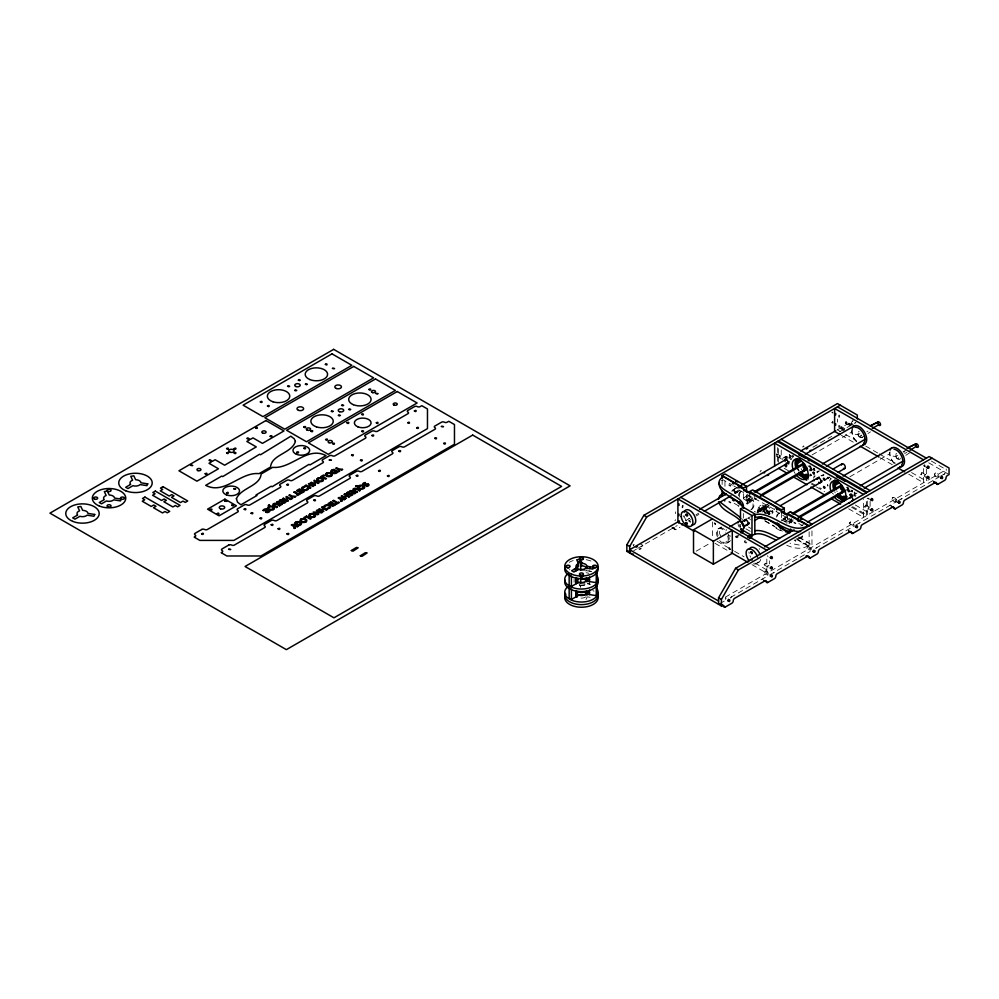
<?xml version="1.0" encoding="UTF-8"?>
<svg xmlns="http://www.w3.org/2000/svg" width="999" height="999" viewBox="0 0 999 999"><rect width="100%" height="100%" fill="white"/><g stroke="black" fill="none" stroke-linecap="round" stroke-linejoin="round"><path stroke-width="0.75" stroke-dasharray="5 3.75" d="M768.98 565.696L767.881 565.484L767.944 567.032M728.983 548.026L729.295 549.575L730.444 549.263M729.02 548.763L730.169 549.7L729.62 547.839M761.013 508.441L761.7 507.979M765.271 507.979L764.522 506.505L765.434 507.792M769.055 514.522L769.13 512.312L770.167 513.798L769.542 514.223L768.331 512.674L768.868 514.473M737.774 535.764C739.422 538.873 734.29 538.049 735.951 535.539M746.765 541.982C746.765 544.255 743.643 542.22 745.242 540.696M765.646 513.324A3.409 1.973 60 0 0 762.724 509.428L762.312 509.89M767.719 504.507L767.981 505.494M769.205 514.423L768.543 513.249M856.093 493.306L855.144 493.431L854.644 491.995M715.571 524.125L715.434 523.251M767.719 513.249L768.331 512.899L767.469 513.174A3.409 1.973 60 0 0 764.572 508.329L763.636 506.855L764.685 506.406M789.61 454.52L789.797 455.494M791.058 455.844L789.185 454.77M674.924 520.766L675.586 519.755M802.597 447.053L803.671 445.891L803.958 446.978M811.488 549.375L810.651 548.676L810.314 550.412L806.643 547.664L807.779 546.515L811.45 548.613M735.951 537.112L738.623 535.377M633.229 545.716L634.353 544.667M896.578 500.337C895.416 503.046 894.367 498.888 896.602 499.587M689.123 520.729L690.559 521.466M715.321 524.425L715.659 523.251M765.384 508.004C767.095 506.156 762.362 506.118 765.559 508.004M769.193 505.756L768.181 505.744M769.005 514.06L768.468 512.962M767.594 555.681L767.944 556.768M683.378 516.945L683.141 515.759M776.772 454.832L776.772 453.733L783.803 457.792M832.666 412.05L832.916 413.324M690.521 522.177L689.31 521.69M758.666 511.938L757.579 510.177L757.916 511.975M759.265 549.375L759.265 548.576M939.048 475.961C938.011 477.872 937 475.561 938.523 474.837C935.501 469.018 930.506 476.773 939.235 477.435M832.879 412.3L831.705 412.624M832.879 422.565L831.655 422.752L832.941 421.241M725.262 598.114L725.536 599.537M827.784 478.409L827.859 477.647M714.26 522.577L714.497 524.038L715.621 524.25M764.747 506.456C762.399 506.093 765.908 508.991 764.61 508.441A3.409 1.973 60 0 0 763.286 512.05M762.412 509.802L761.912 508.179M802.484 535.714L802.534 536.913L795.391 541.046L795.142 539.472M820.978 475.749L821.902 475.799M633.441 545.729L633.166 544.243M782.991 458.066L782.642 459.565M869.13 498.276L867.956 498.289M869.055 508.616L867.956 508.404L869.13 507.08M925.349 465.809L924.262 466.108L924.799 464.535M925.286 476.161L924.175 475.936L925.349 474.612M832.916 421.965L832.916 423.601M767.944 573.376L767.944 574.999M817.182 472.352L817.045 471.266M828.708 477.922L828.845 477.085M715.659 524.2L714.322 523.276M795.441 541.008L794.193 540.134M776.698 454.433L777.734 454.57L776.772 456.043M675.561 511.863L675.561 513.573M818.094 471.79L818.169 470.766M725.536 597.827L726.423 598.164M773.189 512.337C771.191 507.192 774.375 516.208 769.754 514.26M867.994 433.479L870.429 431.868M905.818 455.319L909.477 452.909M827.622 484.278L827.921 486.038M721.665 480.644L723.064 479.757L732.442 485.177M861.525 435.052L860.813 435.489L861.6 435.876M866.882 431.718L867.956 431.056M904.719 453.558L906.855 452.235M816.995 472.477L819.617 470.866M732.042 490.459L734.889 488.811M737.437 487.524L731.718 490.796A2.135 1.236 60 0 1 733.478 490.821A2.135 1.236 60 0 1 734.627 493.181L737.462 491.545M788.623 457.967L792.756 455.581M837.112 429.97L853.271 420.641M731.78 491.333L734.44 489.797M633.716 550.674L636.413 549.125M637.762 548.339L677.16 525.599M685.476 520.791L689.422 518.518M696.003 514.722L698.638 513.199M734.615 492.42L740.134 489.235M812.861 447.252L831.717 436.363M839.46 431.893L855.968 422.365M696.216 515.934L698.888 514.385M735.064 493.494L740.421 490.409M735.139 493.618L737.025 492.519M688.311 521.041L690.671 519.68M740.584 491.72L741.533 491.183M671.765 527.072L676.023 529.532L679.994 527.235M812.062 454.92L851.96 431.88M747.627 495.529L743.643 497.839L749.787 501.386M743.643 493.618L743.643 498.926L748.963 495.854M746.241 500.424L749.075 498.788L749.075 501.798L750.024 502.335L750.024 499.338L752.622 500.836L752.622 496.928M747.19 500.974L750.024 499.338M738.199 506.356L739.148 505.806M774.287 509.34L738.199 489.585M746.241 503.434L747.19 503.983L747.19 496.878L746.241 496.341L746.241 503.434L755.556 498.051M861.9 437.512L864.734 435.876M747.19 503.983L756.505 498.601M814.422 468.568L810.426 470.879A9.191 5.307 60 0 0 809.365 466.158M717.407 536.938A8.354 4.82 60 0 1 718.181 528.821L721.016 527.185M750.948 509.677L751.897 509.128M759.59 506.093L760.776 505.407M757.454 510.214L768.331 503.933M756.842 512.237L761.563 509.515M762.749 508.828L763.461 508.416M764.26 508.703L767.095 507.067M821.478 475.674L823.363 474.575M747.776 518.294L750.474 516.733M757.205 512.849L768.93 505.769M763.686 509.952L766.52 508.316M822.851 475.799L823.738 475.287M696.216 551.173L711.076 542.594M767.569 512.2L770.404 510.564M827.784 477.372L826.885 478.184M766.62 513.586L774.7 508.928M827.234 478.596L829.932 477.035M776.972 510.889L776.023 511.426L791.158 520.167L792.107 519.617M719.642 540.546A8.354 4.82 60 0 0 726.535 543.294L729.382 541.658M778.408 513.561L779.357 513.024A10.365 5.982 60 0 0 777.234 518.381M849.887 476.76L889.797 453.721M781.468 512.637L781.468 519.68L786.787 516.608M781.468 520.766L788.124 516.933M785.014 521.728L786.9 520.629L786.9 523.638M781.468 519.68L787.612 523.226L794.717 519.13M788.948 523.551L792.994 521.216M849.587 491.945L852.247 490.409M853.646 494.942L857.13 492.932M800.761 526.011L803.433 524.463M756.206 563.698L759.053 562.062M797.077 539.635L809.128 546.59L811.962 544.954L811.962 530.094M725.311 597.165L873.476 511.625M874.824 510.851L930.044 478.971M931.393 478.184L946.215 469.63M719.929 603.558L725.311 600.449M730.694 597.34L768.418 575.561M769.767 574.787L810.164 551.448M815.559 548.339L854.62 525.786M855.968 525.012L896.378 501.685M897.726 500.911L939.472 476.798M940.821 476.024L946.215 472.914L946.215 468.981M824.787 480.057L830.681 476.86M859.952 433.641L857.991 434.69L852.172 433.866M897.789 455.482L895.828 456.531L889.997 455.706M903.683 452.31L904.869 451.673M786.725 545.179C793.343 548.389 801.623 549.887 808.179 545.666L808.179 542.395L799.175 545.042L789.997 543.231M768.231 573.151C766.757 567.644 759.952 573.701 767.819 575.037M903.133 451.698L905.893 450.324M802.434 536.975L801.673 536.675M853.508 425.474L845.604 421.653L845.291 423.189L850.074 425.961M864.834 507.017L865.721 505.094L864.622 506.893L869.442 509.702M853.97 524.05L852.809 524.575L852.871 525.849L853.97 524.05L850.336 521.953L849.187 523.189L854.12 526.573M849.512 523.888L850.461 521.99M586.076 570.654L591.733 571.528M587.437 583.866L590.147 584.278M587.437 596.865L590.147 597.29M854.133 492.295L854.819 493.031M934.564 474.725L935.576 472.852M920.991 474.537L921.952 472.627L920.841 474.425L925.661 477.247M896.565 499.463C891.183 493.743 889.26 501.648 896.677 502.01M765.396 563.211C761.088 567.907 768.78 559.877 768.905 565.272M761.912 509.902L761.213 509.028M845.341 423.226C849.175 420.142 845.316 425.774 846.415 421.378M891.945 499.275L893.069 497.452M806.83 548.414L807.904 546.565M764.235 564.984L767.781 567.032M765.284 571.103L765.396 572.265L764.272 572.989M931.393 461.076L944.867 468.856M928.708 462.799L949.05 474.55M850.037 425.786A2.01 1.161 -60 0 0 851.448 423.326L853.346 424.425M923.301 465.609L925.661 466.983M922.065 472.702L925.549 474.712M840.509 426.148L846.415 429.57M841.583 427.872L844.417 429.508A2.01 1.161 -60 0 0 843.543 429.545M843.418 429.607L840.571 427.972A2.01 1.161 -60 0 1 841.995 428.796A2.01 1.161 -60 0 0 842.894 429.795M840.621 428.683L845.341 431.418M837.449 429.77L840.147 431.331M845.541 434.44L856.318 440.659M865.746 446.103L877.859 453.109M879.207 453.883L895.379 463.211M911.538 472.539L926.348 481.093L926.348 476.511M841.358 435.302L853.471 442.295M880.419 457.854L892.532 464.847M908.703 474.188L923.513 482.742L923.513 465.921M890.758 505.407L891.47 505.819M867.082 498.076L869.442 499.438M865.833 505.157L869.33 507.167M776.435 456.006L782.741 459.64M855.319 505.007L868.78 512.787M812.062 483.316L821.49 488.761M852.472 506.643L867.294 515.197L867.294 498.376M784.178 468.306L790.921 472.19M811.126 483.866L815.159 486.188M816.508 486.975L824.587 491.633M851.535 507.192L866.345 515.746L866.345 498.926M848.688 508.828L863.511 517.382L863.511 499.038M733.79 485.951L739.148 489.048M798.8 523.488L802.821 525.811M749.075 498.788L746.478 497.29L746.478 493.381M786.9 520.629L784.302 519.13L784.302 518.044M787.849 521.178L790.446 522.677L790.446 518.768M743.643 498.926L749.787 502.472L749.787 494.343M754.282 511.276L755.519 511.988M798.8 536.975L808.179 542.395M798.576 537.225L811.962 544.954M764.909 520.679L774.287 526.098M796.128 538.711L808.179 545.666M734.165 503.321L739.522 506.406M764.959 521.091L782.354 531.131M776.023 528.196L783.591 532.567M748.438 527.01L750.998 528.483M745.878 528.808L750.998 531.755M717.12 541.246L733.278 550.574M734.627 551.348L744.055 556.793M754.832 563.024L769.642 571.578M715.072 543.344L730.444 552.21M751.997 564.66L766.807 573.214L766.807 556.393M673.126 527.185L674.188 527.797M672.539 528.196L675.012 529.632M640.084 543.731L642.919 545.367A2.01 1.161 -60 0 0 641.658 546.977M765.559 507.567C767.856 506.643 763.361 504.707 765.271 507.804M729.507 547.989L730.269 549.288M789.185 456.443L790.022 456.568L789.972 455.519M854.133 493.918L855.044 494.105L854.944 492.957M827.459 485.089L827.884 485.851M761.3 509.365C759.04 506.293 761.151 514.26 758.691 510.077C758.728 507.38 761.575 512.599 761.438 509.69M741.558 518.531L742.482 519.567M800.499 537L801.385 537.562L801.722 536.863M826.735 478.896A2.747 1.586 60 0 0 827.584 477.097L827.684 477.435M761.5 470.779L760.564 470.716L760.027 472.028M578.896 583.354L580.706 587.262L580.706 584.29M797.464 538.249L798.488 539.21L798.813 538.211M926.348 468.868L926.348 474.987M870.129 501.323L870.129 507.442M837.449 419.068L837.449 422.127M809.128 531.73L809.128 546.59M791.158 517.981L791.158 520.167M787.612 514.785L787.612 523.226M785.014 521.565L785.014 518.718L784.065 518.169L784.065 521.016M781.23 450L781.23 459.178M778.396 448.588L778.396 462.35M777.447 447.602L777.447 461.363M769.642 560.876L769.642 563.923M754.282 494.505L754.282 497.777M744.929 540.721L744.929 542.357M743.331 513.461L743.331 518.081M740.484 524.35L740.484 527.435M736.263 535.714L736.263 536.738M724.962 481.356L724.962 487.3M722.127 480.019L722.127 484.478M712.424 521.94L712.424 538.761M589.472 581.58L589.472 584.178M574.113 579.333L574.113 582.305M854.807 423.401A2.01 1.161 -60 0 1 855.444 422.689M673.176 527.897A2.01 1.161 -60 0 1 674.6 528.708A2.01 1.161 -60 0 0 676.023 529.532M851.448 423.326A2.01 1.161 -60 0 1 852.871 420.879M730.631 598.114A2.01 1.161 -60 0 1 731.817 596.69M943.83 474.55A2.01 1.161 -60 0 1 944.604 473.838M932.704 480.769A2.01 1.161 -60 0 1 933.203 480.781M889.747 505.506A2.01 1.161 -60 0 1 891.071 505.781M859.103 523.264A2.01 1.161 -60 0 1 859.49 522.976M773.376 573.176A2.01 1.161 -60 0 1 774.25 572.202M762.075 579.22A2.01 1.161 -60 0 1 763.336 579.37M816.158 548.264A2.01 1.161 -60 0 1 816.932 547.552M901.048 499.463A2.01 1.161 -60 0 1 902.047 498.414M765.459 513.211A2.747 1.586 60 0 1 763.748 509.428A2.747 1.586 60 0 1 766.408 509.478A2.747 1.586 60 0 1 767.244 513.236M748.014 518.144A2.747 1.586 60 0 1 750.449 519.842M759.827 511.875A7.355 4.246 60 0 1 762.999 505.169A7.355 4.246 60 0 1 769.63 514.235M758.441 511.875A7.355 4.246 60 0 1 761.837 505.856A7.355 4.246 60 0 1 768.381 514.323M764.822 513.299A2.672 1.548 60 0 1 764.297 512.787M763.698 511.875A2.672 1.548 60 0 1 763.736 509.09A2.672 1.548 60 0 1 766.146 510.052A2.672 1.548 60 0 1 766.92 513.161A3.409 1.973 60 0 0 763.76 508.716A3.409 1.973 60 0 0 762.437 512.137M760.951 511.888A3.409 1.973 60 0 1 762.724 509.428M730.444 540.584A8.354 4.82 60 0 1 723.026 539.51M720.604 536.076A8.354 4.82 60 0 1 721.465 526.972M727.609 535.951A8.354 4.82 60 0 1 726.535 543.294M718.181 528.821A8.354 4.82 60 0 1 725.599 532.217M854.17 495.229A2.01 1.161 60 0 1 856.006 495.729M760.676 559.428A8.354 4.82 60 0 1 755.406 561.925M750.686 557.242A8.354 4.82 60 0 1 749.924 555.706M749.188 553.421A8.354 4.82 60 0 1 748.988 552.035M757.529 562.15A8.354 4.82 60 0 1 753.109 563.798M789.235 457.604A2.01 1.161 60 0 1 790.621 457.829A2.01 1.161 60 0 1 791.695 459.615M686.126 520.442A8.354 4.82 60 0 1 683.965 514.497M795.154 473.526A11.201 6.469 60 0 1 793.993 471.516M809.128 465.459A11.201 6.469 60 0 1 810.351 475.287M835.214 492.744A11.201 6.469 60 0 1 834.664 491.72M846.965 487.3A11.201 6.469 60 0 1 848.601 492.345M854.145 495.604A2.01 1.161 60 0 1 855.406 496.778M789.247 458.004A2.135 1.236 60 0 1 790.659 459.59M798.326 470.354A11.201 6.469 60 0 1 797.776 469.343M810.564 465.946A11.201 6.469 60 0 1 810.564 475.961M811.762 475.462A11.201 6.469 60 0 1 810.401 475.711M801.772 469.705A11.201 6.469 60 0 1 801.161 468.718M814.56 468.319A11.201 6.469 60 0 1 814.66 470.866M848.388 487.787A11.201 6.469 60 0 1 849.55 491.795M852.484 491.058A11.201 6.469 60 0 1 852.509 491.895M823.775 475.711A2.747 1.586 60 0 1 823.875 474.537M821.34 475.761A2.747 1.586 60 0 1 822.839 475.799M900.374 458.179A3.347 1.936 60 0 1 896.827 458.129A3.347 1.936 60 0 1 896.64 453.459M862.349 437.013A3.347 1.936 60 0 1 858.528 435.601A3.347 1.936 60 0 1 859.202 431.58M728.259 534.627A8.354 4.82 60 0 1 727.697 542.619A8.354 4.82 60 0 1 720.591 540.009M718.056 535.614A8.354 4.82 60 0 1 719.13 528.271A8.354 4.82 60 0 1 726.023 531.018M739.36 527.272A4.346 2.51 60 0 1 738.086 524.537M730.631 536.063A4.346 2.51 60 0 1 728.084 534.74M726.161 530.644A4.346 2.51 60 0 1 726.261 529.42M833.441 494.105A53.496 30.882 60 0 1 832.404 493.256M830.893 479.395A15.884 9.166 60 0 1 831.205 478.446M852.309 490.634A15.884 9.166 60 0 1 852.622 491.933M829.744 480.931A15.884 9.166 60 0 1 830.656 478.121M850.973 489.847A15.884 9.166 60 0 1 851.535 491.833M846.59 489.398A9.191 5.307 60 0 1 847.065 491.058M837.162 491.62A9.191 5.307 60 0 1 836.712 490.784M846.802 487.15A9.191 5.307 60 0 1 848.238 492.032M847.539 486.875A10.527 6.081 60 0 1 849.075 491.633M894.068 463.149A10.527 6.081 60 0 1 889.647 452.285M894.205 463.374A9.191 5.307 60 0 1 890.047 451.798M789.335 518.369A10.365 5.982 60 0 1 791.707 524.338M776.335 517.145A10.365 5.982 60 0 1 779.208 513.236M787.112 517.145A10.365 5.982 60 0 1 790.634 524.213M740.346 526.898A2.672 1.548 60 0 1 739.16 524.388M793.206 457.067A15.884 9.166 60 0 1 793.768 455.731M814.297 468.131A15.884 9.166 60 0 1 814.909 470.716M814.997 475.699A15.884 9.166 60 0 1 814.647 477.172M792.12 458.091A15.884 9.166 60 0 1 793.056 455.869M813.136 468.007A15.884 9.166 60 0 1 813.848 470.641M814.123 475.736A15.884 9.166 60 0 1 813.536 478.184M798.888 471.128A9.191 5.307 60 0 1 797.939 469.493M808.029 465.846A9.191 5.307 60 0 1 808.428 466.708M809.24 469.218A9.191 5.307 60 0 1 809.452 470.729M799.237 471.091A10.527 6.081 60 0 1 798.151 469.205M810.164 466.021A10.527 6.081 60 0 1 810.539 474.887M856.73 441.82A10.527 6.081 60 0 1 851.947 429.308M856.368 441.533A9.191 5.307 60 0 1 852.422 429.383M751.897 497.165A10.365 5.982 60 0 1 751.111 509.465M739.46 497.177A10.365 5.982 60 0 1 741.907 490.984M738.461 495.879A10.365 5.982 60 0 1 741.807 491.296M749.725 495.866A10.365 5.982 60 0 1 751.31 509.44M569.23 562.375A16.721 9.653 0 0 1 573.226 560.564M586.138 559.715A16.721 9.653 0 0 1 591.608 561.326M586.038 570.691A5.482 3.159 0 0 1 585.664 570.991M569.892 569.442A2.01 1.161 0 0 1 569.48 569.792M586.138 572.714A16.721 9.653 0 0 1 588.935 573.351M588.935 570.754A16.721 9.653 0 0 1 591.608 571.728M585.014 584.378A5.482 3.159 0 0 1 579.245 584.877M579.732 585.377A16.721 9.653 0 0 1 587.562 586.001M587.562 583.404A16.721 9.653 0 0 1 590.297 584.203M585.764 596.915A5.482 3.159 0 0 1 579.245 597.877M592.857 590.534A16.721 9.653 0 0 1 594.018 591.233M586.788 596.94A5.482 3.159 0 0 1 585.938 599.375M779.058 457.08C780.669 459.203 780.893 453.196 779.07 456.993M848.8 424.775C850.511 426.823 850.511 420.941 848.813 424.7M762.449 507.529C763.598 511.563 764.872 506.093 762.462 507.455M771.49 511.138C772.714 514.972 773.513 509.453 771.49 511.138M766.545 508.691A2.747 1.586 60 0 0 769.692 511.888A2.747 1.586 60 0 0 769.155 507.742A2.747 1.586 60 0 0 766.545 508.691M734.465 490.084A2.135 1.236 60 0 0 736.912 492.582A2.135 1.236 60 0 0 736.5 489.348A2.135 1.236 60 0 0 734.465 490.084M689.023 518.269A2.135 1.236 60 0 0 689.298 518.593A2.01 1.161 60 0 1 689.073 518.206M895.803 456.456A2.06 1.186 60 0 0 898.201 458.753A2.06 1.186 60 0 0 897.689 455.606A2.06 1.186 60 0 0 895.803 456.456M857.979 434.615A2.06 1.186 60 0 0 860.376 436.913A2.06 1.186 60 0 0 859.864 433.766A2.06 1.186 60 0 0 857.979 434.615"/><path stroke-width="1.5" d="M761.063 516.97L762.125 518.668L762.05 517.045M678.583 522.976L679.12 521.99M682.005 524.95L682.542 523.963M724.625 500.099L724.712 500.998M806.293 449.075L807.679 448.201M788.711 463.124L788.711 463.923M636.101 547.265L637.449 546.49M639.51 549.238L640.859 548.463M767.182 475.524L768.618 475.024M809.739 450.949L811.088 450.174M719.03 483.254C719.18 495.779 738.573 497.365 743.656 508.016M121.354 499.15A2.01 1.161 0 0 0 124.425 498.226A2.01 1.161 0 0 0 121.491 497.152A2.01 1.161 0 0 0 121.354 499.15L120.479 500.899L113.699 499.85A5.482 3.159 0 0 1 106.468 500.961L101.511 503.833L99.251 502.534L104.221 499.662A5.482 3.159 0 0 1 106.156 495.492L104.333 491.57L107.392 491.096L109.228 495.017A5.482 3.159 0 0 1 114.523 498.064L121.241 499.113M589.472 568.568L590.297 566.795M596.253 582.629L597.077 580.856L597.077 570.454L596.253 572.227L596.253 582.629L586.076 581.056A5.482 3.159 0 0 1 578.858 582.167L571.403 586.475L569.155 585.164L569.155 574.762L571.403 576.073L571.403 586.475M596.253 595.629L597.077 593.856L597.077 583.453L596.253 585.227L596.253 595.629L586.076 594.055A5.482 3.159 0 0 1 578.858 595.167L571.403 599.475L569.155 598.176L569.155 587.774L571.403 589.073L571.403 599.475M824.537 478.484L824.749 480.069L823.663 478.234M736.226 480.994L737.674 481.993M740.484 521.266L740.484 508.928L743.331 507.292C745.579 494.53 706.705 489.398 723.064 476.486L739.148 485.764L739.148 487.949M725.199 607.067L719.517 603.783L718.581 604.333L718.581 597.777L735.601 568.294L929.195 456.531L949.05 467.994L949.05 474.55L947.439 475.474A2.01 1.161 -60 0 0 946.028 477.934A2.01 1.161 -60 0 1 944.604 480.394L937.986 484.215A2.01 1.161 -60 0 1 936.562 483.391A2.01 1.161 -60 0 0 935.151 482.579L904.882 500.049A2.01 1.161 -60 0 0 903.471 502.497A2.01 1.161 -60 0 1 902.047 504.957L895.429 508.778A2.01 1.161 -60 0 1 894.005 507.967A2.01 1.161 -60 0 0 892.594 507.142L862.324 524.612A2.01 1.161 -60 0 0 860.913 527.072A2.01 1.161 -60 0 1 859.49 529.532L852.871 533.354A2.01 1.161 -60 0 1 851.448 532.529A2.01 1.161 -60 0 0 850.037 531.718L819.767 549.188A2.01 1.161 -60 0 0 818.356 551.648A2.01 1.161 -60 0 1 816.932 554.095L810.314 557.929A2.01 1.161 -60 0 1 808.89 557.105A2.01 1.161 -60 0 0 807.479 556.281L777.21 573.763A2.01 1.161 -60 0 0 775.798 576.211A2.01 1.161 -60 0 1 774.375 578.671L767.756 582.492A2.01 1.161 -60 0 1 766.333 581.68A2.01 1.161 -60 0 0 764.922 580.856L734.652 598.326A2.01 1.161 -60 0 0 733.241 600.786A2.01 1.161 -60 0 1 731.817 603.246L725.199 607.067A2.01 1.161 -60 0 1 723.776 606.243A2.01 1.161 -60 0 0 722.364 605.431L721.415 605.968L626.848 551.373L626.848 544.817L643.868 515.334L837.449 403.571L857.317 415.035L857.317 418.968M626.848 551.373L627.784 550.824L630.619 552.459L629.682 553.009L629.682 546.453L646.703 516.97L840.296 405.207M721.415 605.968L721.415 599.425L738.436 569.929L932.03 458.166M878.62 424.825L872.239 428.396M916.445 446.665L915.871 445.442M823.963 487.962C822.115 485.776 826.598 489.385 823.663 486.426M729.17 485.027L730.519 485.801M732.442 483.129L733.815 484.003M729.17 501.798L730.519 502.572M732.442 499.9L733.865 500.961M794.193 522.564L795.529 523.339M797.464 520.679L798.813 521.453M678.983 503.896L678.983 505.444M678.983 514.16L678.983 515.709M835.688 413.424L835.688 414.972M839.148 415.422L839.148 416.97M835.688 423.688L835.688 425.237M839.148 425.686L839.148 427.235M764.098 472.989L764.722 472.589M824.812 488.224L824.55 486.7M824.837 480.019L823.963 479.77M682.792 505.594L682.442 507.442M814.372 474.088C810.713 471.091 815.359 473.563 814.197 472.539M813.336 480.394L814.16 480.681M749.125 538.161C754.857 536.913 749.687 533.878 747.614 537.287M347.315 492.395L346.703 492.944A1.711 0.987 0 0 0 347.989 494.343L351.636 494.13L351.124 494.855A4.533 2.622 0 0 1 350.187 495.042L350.187 495.042M910.077 450.237L916.495 446.241M268.419 505.307L269.131 504.895M314.161 480.357L314.273 483.878L311.376 482.205M276.923 501.935L277.547 501.573M282.705 498.601L283.329 498.239M293.956 492.107L294.593 491.745M296.715 490.521L299.463 488.923M305.307 485.551L305.931 485.189M321.129 476.423L323.601 475M300.274 489.398L298.276 490.546L299.45 491.233L301.124 490.272M324.413 475.462L322.689 476.461L326.473 478.646M333.766 470.916L333.741 470.279A3.059 1.773 0 0 0 332.592 470.729A2.173 1.261 0 0 0 333.554 472.702A2.173 1.261 0 0 0 336.513 471.628M334.553 471.378L335.851 470.629M301.935 490.746L300.274 491.708L301.373 492.345L303.384 491.196M296.715 495.042L297.752 494.443L293.956 492.257M299.675 493.331L298.639 493.931L294.842 491.745M276.723 507.517L277.372 507.142M279.595 505.856L280.232 505.494M281.656 504.67L282.28 504.308M287.425 501.336L288.062 500.974M291.97 498.713L292.657 498.314L292.232 496.703L294.867 496.965M295.03 496.94L295.729 496.54M297.527 495.504L300.474 493.806L299.925 493.331M301.436 493.244L304.183 491.658M310.027 488.286L310.664 487.924M338.823 471.665L339.51 471.266M341.895 469.892L342.582 469.493M315.297 485.327L315.297 481.88L318.082 483.491M355.731 486.063L356.456 485.651M303.946 517.507L306.418 516.083M321.616 507.317L322.24 506.955M328.084 503.583L330.831 501.985M332.954 500.761L333.579 500.399M344.218 494.268L344.842 493.906M349.987 490.934L350.612 490.571M304.757 517.981L306.481 516.982L310.264 519.168M328.896 504.045L330.894 502.897L332.068 503.571L330.407 504.532M296.89 523.389L295.791 523.339A3.059 1.773 0 0 1 296.566 522.714A2.173 1.261 0 0 1 299.987 523.264A2.173 1.261 0 0 1 298.127 524.975M296.378 524.587L297.677 523.838M331.218 505.007L332.892 504.045L334.003 504.682L332.005 505.844M335.701 503.696L336.738 503.096L332.954 500.911M338.661 501.998L337.625 502.597L333.841 500.399M294.418 528.471L295.105 528.071M297.49 526.698L298.177 526.298M321.84 512.724L315.871 512.724L318.656 514.335M326.336 510.039L326.973 509.677M332.804 506.306L335.564 504.72M336.513 504.17L339.473 502.46M341.271 501.423L341.958 501.023M344.343 499.65L345.03 499.25M348.938 496.99L349.575 496.628M354.72 493.656L355.344 493.294M356.768 492.482L357.405 492.107M359.628 490.821L360.264 490.459M722.127 478.533L722.127 475.561L724.962 473.926L746.478 486.338L746.478 491.97M576.598 567.869L571.64 570.729L573.888 572.04L578.858 569.168A5.482 3.159 0 0 0 586.076 568.044L592.857 569.105L593.681 567.32L586.9 566.271A5.482 3.159 0 0 0 581.618 563.224L579.795 559.303L576.723 559.777L578.533 563.698L578.533 566.296A5.482 3.159 0 0 0 576.598 570.466L576.598 567.869A5.482 3.159 0 0 1 578.533 563.698M739.148 485.764L738.199 486.313L776.972 507.604L776.972 509.79M679.52 520.954L629.682 549.737L718.581 601.061M699.562 509.365L726.36 493.893M741.096 485.389L786.65 459.078M800.748 450.974L835.763 430.756M785.039 460.589L785.751 460.177M746.478 486.338L743.643 487.987L722.127 475.561M786.275 463.012A2.135 1.236 60 0 0 788.061 462.387L789.123 461.713M704.258 511.288L731.043 495.816M745.778 487.312L788.661 462.562M805.281 454.183L854.232 425.936M796.478 463.911L801.423 461.063M749.787 494.343L749.787 491.533L752.622 489.897L784.302 508.179L784.302 513.811M754.22 491.72L803.458 463.299L804.407 463.848L804.407 470.941L803.458 470.404M755.169 492.27L804.407 463.848M693.518 529.807L713.373 541.271L732.292 530.344L732.292 553.284L713.373 564.198L693.518 552.734L693.518 529.807L712.424 518.881M760.426 495.242L807.005 468.356L807.005 469.443L760.426 496.328M822.402 463.961L864.972 439.385M826.398 466.308L864.772 444.143M729.67 526.823L738.86 521.503M740.484 508.928L751.985 515.571C771.24 507.729 788.498 536.788 808.179 525.624L776.023 508.154L776.972 507.604M741.046 522.177L746.44 519.068M774.725 502.734L819.18 477.072M832.642 469.293L842.07 463.848M744.655 520.941L745.716 520.329M817.294 479.008L818.718 478.184M746.241 524.512A2.747 1.586 60 0 0 748.176 523.451L749.238 522.777M821.003 481.343L822.065 480.731M743.718 526.81L749.113 523.701M754.495 520.591L761.238 516.708M780.094 505.819L821.852 481.705M838.011 472.377L844.754 468.481M749.787 491.533L781.468 509.827L784.302 508.179M843.106 476.024L892.057 447.777M834.315 485.751L839.247 482.904M740.484 528.971L751.985 535.614C759.615 530.606 768.543 536.962 775.786 539.885M792.057 513.561L841.283 485.139L842.232 485.689L842.232 492.782L841.283 492.245M792.994 514.11L842.232 485.689M798.263 517.082L844.829 490.197L844.829 491.283L798.263 518.169M860.226 485.801L902.796 461.226M864.222 488.149L902.609 465.984M764.585 546.903L794.055 529.882M807.454 522.152L853.009 495.854M849.637 502.722L849.212 502.959A15.884 9.166 60 0 0 849.562 502.684M280.082 500.037L281.044 499.687A1.861 1.074 0 0 1 283.554 500.462M749.974 535.914L749.974 537.962M870.179 425.949L878.258 421.915L870.416 425.824M908.004 447.789L916.095 443.756L906.942 448.314M750.961 559.939L752.309 559.902M813.386 472.215L813.586 473.776M298.826 379.545L300.299 380.119M299.638 380.694L298.164 380.157M288.199 385.676L289.685 386.251M289.023 386.825L287.55 386.251M305.919 383.641L307.392 384.215M306.705 384.79L305.257 384.215M295.292 389.772L296.778 390.347M296.091 390.921L294.643 390.409M342.207 404.732L343.681 405.307M343.019 405.881L341.546 405.369M331.83 410.726L333.304 411.301M332.617 411.875L331.168 411.363M349.3 408.828L350.774 409.403M350.087 409.977L348.639 409.428M338.923 414.822L340.397 415.397M339.735 415.959L338.261 415.422M754.832 517.207C771.503 515.846 784.015 532.167 800.649 531.456M754.832 530.694C763.748 529.458 771.777 535.027 779.595 538.498M877.859 423.601L878.658 424.338M577.634 561.738L580.706 561.263L580.706 569.805M366.208 485.789L366.233 485.776A4.533 2.622 0 0 0 367.07 485.626L367.707 484.89L364.036 485.077A1.711 0.987 0 0 1 362.799 483.753L363.361 483.129A2.935 1.686 0 0 1 365.372 482.567M365.547 483.216L365.584 483.216A4.371 2.522 0 0 0 364.685 483.366L363.973 484.153L367.495 484.003A1.761 1.024 0 0 1 368.956 485.227L368.594 485.689A3.097 1.786 0 0 1 368.244 485.926A3.222 1.861 0 0 1 366.446 486.438M349.5 492.482L349.538 492.482A4.371 2.522 0 0 0 348.639 492.632L347.939 493.419L351.448 493.269A1.761 1.024 0 0 1 352.909 494.493L352.547 494.955A3.097 1.786 0 0 1 352.21 495.192A3.222 1.861 0 0 1 350.399 495.704M763.723 517.894L763.049 517.619M284.877 501.585L285.652 501.66M268.831 510.851L269.605 510.926M280.007 501.436L279.295 501.336M263.973 510.701L263.224 510.589M307.43 488.424L308.266 488.436M324.013 506.818L324.862 506.818M336.675 471.528L337.537 471.54M735.601 481.306L736.3 481.705M800.624 518.843L801.323 519.243M341.72 469.917L339.086 469.642L339.56 471.166M344.168 499.675L341.533 499.4L342.008 500.924M297.315 526.723L294.68 526.461L295.155 527.971M342.52 469.318L338.686 468.918L336.538 467.669M295.667 496.366L291.833 495.966L289.685 494.73M344.967 499.075L338.998 497.427M298.114 526.136L292.145 524.475M356.631 485.626L358.579 485.914M586.313 577.946A5.482 3.159 0 0 1 586.9 579.27L589.622 579.695M586.313 590.946A5.482 3.159 0 0 1 586.9 592.282L589.622 592.694M355.806 486.238L358.004 486.525A3.434 1.986 0 0 0 359.365 488.786A3.434 1.986 0 0 0 363.474 488.673L362.587 488.161A2.198 1.274 0 0 1 359.74 488.024A2.198 1.274 0 0 1 359.515 486.388L358.629 485.876M837.449 406.843L926.348 458.166M923.513 459.802L834.615 408.479L834.615 431.418L840.009 434.528M933.728 481.755L937.986 484.215M860.214 446.191L879.07 457.08M897.926 467.957L904.657 471.853M781.23 439.298L870.129 490.621M778.396 440.946L867.294 492.27M892.119 506.868L895.429 508.778M777.447 441.483L866.345 492.807M863.511 494.455L774.612 443.119L774.612 466.058M803.308 466.221L807.005 468.356M838.685 486.638L844.829 490.197M803.308 467.32L807.005 469.443M841.146 489.16L844.829 491.283M803.983 478.646L806.68 480.207M778.658 468.394L786.737 473.051M793.468 476.948L806.942 484.715M810.976 487.05L824.45 494.83M831.18 498.713L840.609 504.158M848.613 530.894L852.871 533.354M725.749 494.805L723.064 493.256L719.655 495.879L718.543 499.313M728.433 496.341L739.148 502.534L738.199 503.084L743.244 505.993M767.594 518.956L789.897 532.929M743.331 507.292L754.832 513.936L754.832 533.978M807.005 556.006L810.314 557.929M680.744 497.315L769.642 548.638M766.807 550.274L677.909 498.951L677.909 521.89L694.08 531.218M731.792 552.996L747.951 562.325M764.447 580.581L767.756 582.492M643.868 515.334L646.703 516.97M735.601 568.294L738.436 569.929M626.848 544.817L629.682 546.453M718.581 597.777L721.415 599.425M574.113 569.305L576.373 570.604M335.652 468.181L337.799 469.418L338.524 471.615M334.116 469.48L335.839 470.479M360.264 490.309L357.455 488.686A2.635 1.523 0 0 0 353.696 488.711A2.635 1.523 0 0 0 353.683 490.859L356.506 492.482M359.365 490.821L356.606 489.235A1.411 0.812 0 0 0 354.907 489.035M353.971 488.573L354.857 489.085M326.735 473.126L327.635 473.638A2.198 1.274 0 0 1 330.407 473.788A2.198 1.274 0 0 1 330.681 475.399L331.568 475.911M353.496 488.836L354.395 489.36A1.411 0.812 0 0 0 354.645 490.359L357.405 491.958M326.261 473.389L327.135 473.901A2.198 1.274 0 0 0 327.297 475.586A2.198 1.274 0 0 0 330.207 475.686M330.219 475.674L331.106 476.186M350.874 490.571L355.344 493.144M349.987 491.083L354.458 493.656M321.129 476.573L325.599 479.145M317.857 478.246L318.743 478.758A2.198 1.274 0 0 1 321.591 478.883A2.198 1.274 0 0 1 321.815 480.519L322.702 481.031M345.092 493.906L349.575 496.478M317.382 478.509L318.269 479.021A2.198 1.274 0 0 0 318.481 480.669A2.198 1.274 0 0 0 321.328 480.806L322.227 481.306M344.218 494.418L346.079 495.492L343.881 496.765L342.008 495.679M348.688 496.99L346.89 495.966L344.692 497.227L346.478 498.264M314.41 480.357L318.968 482.979M341.134 496.191L345.604 498.776M338.124 497.927L340.272 499.175L340.959 501.373M310.502 482.704L315.047 485.327M309.265 483.416L313.736 486.001M308.391 483.916L310.252 485.002L308.054 486.263L306.193 485.189M312.862 486.501L311.076 485.464L308.866 486.738L310.664 487.774M305.307 485.701L309.777 488.286M331.081 501.985L335.564 504.57M296.715 490.659L301.186 493.244M322.49 506.955L326.973 509.527M321.616 507.467L323.476 508.541L321.266 509.815L319.405 508.728M326.086 510.039L324.288 509.015L322.09 510.277L323.876 511.313M318.531 509.24L323.002 511.825M317.295 509.952L321.84 512.574M316.433 510.452L319.33 512.125L313.236 512.062L317.782 514.835M288.798 495.229L290.946 496.466L291.671 498.663M286.663 496.466L291.134 499.05M285.789 496.965L287.65 498.051L285.452 499.313L283.591 498.239M290.259 499.55L288.474 498.513L286.263 499.787L288.062 500.824M310.04 513.923L310.926 514.435A2.198 1.274 0 0 1 313.761 514.572A2.198 1.274 0 0 1 313.986 516.208L314.885 516.72M282.705 498.751L287.175 501.336M309.565 514.198L310.452 514.71A2.198 1.274 0 0 0 310.664 516.358A2.198 1.274 0 0 0 313.511 516.483M313.524 516.483L314.41 516.995M306.668 516.083L311.151 518.668M277.809 501.573L282.28 504.158M276.923 502.085L281.393 504.67M280.232 505.344L277.422 503.721A2.622 1.511 0 0 0 273.651 503.746A2.622 1.511 0 0 0 273.651 505.894L276.473 507.517M279.333 505.856L276.573 504.258A1.424 0.824 0 0 0 274.862 504.058M301.161 519.043L302.048 519.555A2.198 1.261 0 0 1 304.957 519.655A2.198 1.261 0 0 1 305.12 521.341L306.019 521.853M273.938 503.608L274.825 504.12M300.699 519.33L301.586 519.842A2.198 1.261 0 0 0 301.848 521.453A2.198 1.261 0 0 0 304.62 521.603L305.532 522.115M273.464 503.871L274.35 504.395M277.372 506.993L274.613 505.394A1.424 0.824 0 0 1 274.313 504.383M268.793 506.568L269.68 507.08A2.198 1.274 0 0 1 272.527 507.205A2.198 1.274 0 0 1 272.752 508.853L273.639 509.365A3.434 1.986 0 0 0 273.227 506.605A3.521 2.035 0 0 0 269.93 506.218L269.443 504.945M273.164 509.64L272.277 509.128A2.198 1.274 0 0 1 269.418 509.003A2.198 1.274 0 0 1 269.193 507.355L268.319 506.843A3.434 1.986 0 0 0 268.781 509.627A3.434 1.986 0 0 0 273.614 509.39M296.129 524.587L294.405 523.588A4.458 2.572 0 0 1 295.617 522.29M291.271 524.987L293.419 526.223L294.106 528.421M740.446 517.482L719.879 501.935M740.446 520.754C733.878 513.798 721.79 511.201 718.493 501.735M802.484 518.956L801.61 518.281L801.21 518.993M579.795 561.9L581.618 565.821A5.482 3.159 0 0 1 586.9 568.868L586.9 566.271M268.369 505.407L268.868 506.53M283.466 500.424L282.879 502.347L284.415 502.172A4.533 2.622 0 0 0 284.678 501.698M267.42 509.677L266.833 511.613L268.369 511.438A4.533 2.622 0 0 0 268.631 510.951M841.283 485.139L841.283 489.398M803.458 463.299L803.458 467.557M781.468 509.827L781.468 512.637M751.985 515.571L751.985 535.614M751.485 536.788L751.485 538.024M742.507 533.041C744.33 530.519 739.647 529.12 740.996 532.979M722.127 490.422L722.127 496.366M713.373 541.271L713.373 564.198M593.381 565.559L593.381 567.994M589.472 577.122L589.472 581.58M589.472 590.122L589.472 594.58M586.9 579.27L586.9 581.88A5.482 3.159 0 0 0 581.618 578.821M586.9 592.282L586.9 594.88M581.618 563.224L581.618 565.821M580.706 578.346L580.706 582.804M580.007 557.842L580.007 559.952M577.559 564.148L577.634 570.279M577.634 578.821L577.634 583.279M576.598 596.478L576.598 593.868A5.482 3.159 0 0 1 576.585 590.909M576.373 577.659L576.373 583.603M576.373 590.659L576.373 596.603M295.504 522.227A3.496 2.01 0 0 1 301.174 522.814A3.496 2.01 0 0 1 298.164 525.649M323.826 506.705A3.409 1.973 0 0 1 327.247 504.807A3.409 1.973 0 0 1 330.632 506.73A3.409 1.973 0 0 1 327.397 508.741M325.037 506.73A2.235 1.286 0 0 1 327.335 505.531A2.235 1.286 0 0 1 329.495 506.805A2.235 1.286 0 0 1 327.385 508.116M347.365 492.42A2.935 1.686 0 0 1 349.325 491.833M347.44 494.218A1.886 1.086 0 0 1 347.103 494.055M352.123 493.419A1.911 1.099 0 0 1 352.422 493.568M363.486 484.952A1.886 1.086 0 0 1 363.149 484.802M368.156 484.153A1.911 1.099 0 0 1 368.469 484.303M263.062 510.464A2.935 1.686 0 0 1 264.086 509.328L264.997 508.941A1.861 1.074 0 0 1 267.507 509.727M266.933 509.178A1.886 1.086 0 0 1 267.208 509.365M269.78 511.076A3.222 1.861 0 0 1 268.881 512.112A3.097 1.786 0 0 1 268.481 512.312L267.682 512.524A1.761 1.024 0 0 1 265.572 511.688L266.109 509.877L264.46 510.064A4.371 2.522 0 0 0 264.211 510.564M266.071 512.25A1.911 1.099 0 0 1 265.821 512.062M279.108 501.198A2.935 1.686 0 0 1 280.132 500.062M282.979 499.912A1.886 1.086 0 0 1 283.254 500.112M285.826 501.81A3.222 1.861 0 0 1 284.915 502.847A3.097 1.786 0 0 1 284.528 503.059L283.728 503.259A1.761 1.024 0 0 1 282.118 502.984A1.911 1.099 0 0 1 281.855 502.809A1.723 0.999 0 0 1 281.606 502.422L282.118 500.574L280.557 500.736A4.371 2.522 0 0 0 280.244 501.298M308.479 488.548A3.472 2.01 0 0 1 304.932 490.459A3.472 2.01 0 0 1 301.536 488.461A3.472 2.01 0 0 1 304.895 486.438M307.317 488.523A2.235 1.286 0 0 1 305.057 489.747A2.235 1.286 0 0 1 302.847 488.499A2.235 1.286 0 0 1 304.907 487.175M337.699 471.653A3.496 2.01 0 0 1 332.779 473.389A3.496 2.01 0 0 1 331.755 470.117M331.88 470.192A4.458 2.572 0 0 1 333.941 469.455M633.466 554.095A2.01 1.161 -60 0 1 632.205 553.946M629.845 552.647A2.01 1.161 -60 0 1 629.233 551.923M722.364 605.431A2.01 1.161 -60 0 1 720.966 604.894M935.151 482.579A2.01 1.161 -60 0 1 933.753 482.042M892.594 507.142A2.01 1.161 -60 0 1 891.333 506.98M850.037 531.718A2.01 1.161 -60 0 1 848.638 531.181M807.479 556.281A2.01 1.161 -60 0 1 806.106 555.881M764.784 580.918A2.01 1.161 -60 0 1 763.81 580.881M798.663 531.668A2.01 1.161 60 0 1 798.263 531.555M744.305 520.954A2.747 1.586 60 0 1 746.353 520.104A2.747 1.586 60 0 1 748.176 523.451M766.845 518.493A7.355 4.246 60 0 1 764.922 518.031M766.545 519.018A7.355 4.246 60 0 1 761.363 516.945M760.913 517.07A3.409 1.973 60 0 1 758.328 517.844M760.301 516.982A2.672 1.548 60 0 1 758.541 517.345M749.375 549.138A8.354 4.82 60 0 1 754.57 547.839A8.354 4.82 60 0 1 760.114 554.72M749.312 560.963A8.354 4.82 60 0 1 748.064 549.113A8.354 4.82 60 0 1 757.529 557.13M684.165 512.125A8.354 4.82 60 0 1 693.818 514.522A8.354 4.82 60 0 1 692.032 524.887M793.518 470.479A11.201 6.469 60 0 1 798.363 459.365A11.201 6.469 60 0 1 808.004 474.987A11.201 6.469 60 0 1 796.503 475.337M807.979 477.647A11.201 6.469 60 0 1 798.651 472.827M795.953 467.807A11.201 6.469 60 0 1 796.353 458.841M831.343 492.32A11.201 6.469 60 0 1 836.188 481.206A11.201 6.469 60 0 1 845.828 496.828A11.201 6.469 60 0 1 834.34 497.177M845.803 499.488A11.201 6.469 60 0 1 836.475 494.667M833.778 489.647A11.201 6.469 60 0 1 834.664 480.194M817.12 479.108A2.747 1.586 60 0 1 819.18 478.059A2.747 1.586 60 0 1 820.991 481.605A2.747 1.586 60 0 1 818.705 482.23M850.161 498.039A2.01 1.161 60 0 1 851.61 497.39A2.01 1.161 60 0 1 852.984 499.762A2.01 1.161 60 0 1 851.697 500.699M785.102 461.101A2.135 1.236 60 0 1 786.363 459.615A2.135 1.236 60 0 1 788.061 462.387M807.567 477.347A11.201 6.469 60 0 1 800.286 473.151M797.302 468.306A11.201 6.469 60 0 1 796.89 458.866M808.94 475.536A11.201 6.469 60 0 1 806.056 474.188M798.85 460.914A11.201 6.469 60 0 1 798.875 460.114M845.391 499.188A11.201 6.469 60 0 1 838.124 494.992M834.727 489.098A11.201 6.469 60 0 1 835.127 480.132M846.777 497.377A11.201 6.469 60 0 1 843.88 496.028M836.675 482.754A11.201 6.469 60 0 1 836.712 481.955M738.011 522.877A4.346 2.51 60 0 1 741.32 521.903A4.346 2.51 60 0 1 744.118 527.047A4.346 2.51 60 0 1 741.308 528.971M844.942 500.337A53.496 30.882 60 0 1 836.463 495.167M843.993 500.886A53.496 30.882 60 0 1 836.575 496.478M836.463 476.648A53.496 30.882 60 0 1 844.942 481.268M846.59 496.291A9.191 5.307 60 0 1 837.824 494.455M834.764 488.786A9.191 5.307 60 0 1 838.423 481.143M846.802 496.615A9.191 5.307 60 0 1 838.773 493.906M835.988 489.073A9.191 5.307 60 0 1 837.162 481.006M915.546 445.042A2.01 1.161 60 0 1 916.857 443.868A2.01 1.161 60 0 1 918.356 446.466A2.01 1.161 60 0 1 916.695 447.028M890.047 450.124A10.527 6.081 60 0 1 902.272 453.858A10.527 6.081 60 0 1 899.737 466.595M845.828 498.513A10.527 6.081 60 0 1 837.686 493.806M835.139 489.098A10.527 6.081 60 0 1 835.526 480.656M893.905 449.113A9.191 5.307 60 0 1 901.36 455.681A9.191 5.307 60 0 1 901.697 464.772M790.709 530.132A10.365 5.982 60 0 1 778.671 523.676M781.493 512.537A10.365 5.982 60 0 1 786.6 515.072M790.634 528.983A10.365 5.982 60 0 1 785.664 531.855M781.031 528.995A10.365 5.982 60 0 1 777.16 522.889M741.733 523.638A2.672 1.548 60 0 1 742.07 524.038M742.719 525.237A2.672 1.548 60 0 1 742.894 525.949M841.52 465.072A2.672 1.548 60 0 1 843.418 463.986A2.672 1.548 60 0 1 845.304 467.257A2.672 1.548 60 0 1 843.418 468.356M808.166 478.983A53.496 30.882 60 0 1 798.638 473.326M806.168 479.045A53.496 30.882 60 0 1 798.738 474.637M798.638 454.807A53.496 30.882 60 0 1 804.994 458.066M808.166 460.152A53.496 30.882 60 0 1 809.227 460.914M808.753 474.45A9.191 5.307 60 0 1 800.586 473.264M797.202 467.782A9.191 5.307 60 0 1 800.586 459.303M808.528 475.087A9.191 5.307 60 0 1 800.948 472.065M798.151 467.232A9.191 5.307 60 0 1 799.824 458.928M877.709 423.077A2.01 1.161 60 0 1 879.132 422.09A2.01 1.161 60 0 1 880.519 424.737A2.01 1.161 60 0 1 878.758 425.099M852.222 428.284A10.527 6.081 60 0 1 864.048 431.381A10.527 6.081 60 0 1 862.861 444.792M808.628 476.511A10.527 6.081 60 0 1 800.511 472.789M797.689 468.231A10.527 6.081 60 0 1 797.689 458.816M854.907 427.297A9.191 5.307 60 0 1 863.286 433.366A9.191 5.307 60 0 1 863.548 443.256M743.668 490.696A10.365 5.982 60 0 1 748.276 492.782M743.206 507.155A10.365 5.982 60 0 1 739.597 501.723M597.802 567.032A16.721 9.653 0 0 1 581.518 578.633A16.721 9.653 0 0 1 565.022 567.132M579.732 559.378A16.721 9.653 0 0 1 583.054 559.378M581.98 562.375A2.01 1.161 0 0 1 579.907 562.012M567.257 567.919A2.01 1.161 0 0 1 568.856 567.919M582.23 577.759A2.01 1.161 0 0 1 580.631 577.759M579.895 575.961A2.01 1.161 0 0 1 582.966 575.961M593.955 567.932A2.01 1.161 0 0 1 595.616 567.919M597.802 580.032A16.721 9.653 0 0 1 581.518 591.633A16.721 9.653 0 0 1 565.022 580.132M596.765 575.536A16.721 9.653 0 0 1 590.571 587.462A16.721 9.653 0 0 1 569.168 585.938A16.721 9.653 0 0 1 568.169 573.501M579.732 569.78A16.721 9.653 0 0 1 584.64 569.905M578.533 579.295A5.482 3.159 0 0 0 576.598 583.466L576.598 580.869A5.482 3.159 0 0 1 576.585 577.897M597.802 593.031A16.721 9.653 0 0 1 581.518 604.632A16.721 9.653 0 0 1 565.022 593.131M596.765 588.536A16.721 9.653 0 0 1 590.571 600.461A16.721 9.653 0 0 1 569.168 598.938A16.721 9.653 0 0 1 568.169 586.5M579.732 582.779A16.721 9.653 0 0 1 584.64 582.904M577.222 597.002A5.482 3.159 0 0 1 579.57 592.007A5.482 3.159 0 0 1 586.913 594.979M597.377 594.68A16.721 9.653 0 0 1 580.844 607.23A16.721 9.653 0 0 1 565.884 594.043M576.073 596.94A5.482 3.159 0 0 1 584.939 595.154M823.488 478.646L823.738 479.557L823.501 478.608M217.158 513.673C219.942 515.784 219.043 511.426 217.158 513.673M224.675 501.236L226.81 501.311L224.688 501.148M727.759 600.599C729.47 602.672 729.357 596.84 727.759 600.599M728.596 601.086C730.319 603.209 730.144 597.215 728.596 601.086M770.316 557.792C772.115 559.777 771.852 553.97 770.316 557.704M770.316 568.056C771.877 570.229 772.115 564.223 770.316 567.969M770.316 576.023C771.927 578.159 772.14 572.152 770.316 575.936M771.103 558.241C772.839 560.314 772.764 554.345 771.116 558.166M771.103 568.506C772.789 570.629 772.739 564.635 771.116 568.431M771.153 576.51C772.764 578.671 772.851 572.702 771.166 576.423M812.874 551.46C813.348 553.371 815.946 548.513 814.872 552.072C812.662 553.796 815.421 547.427 812.874 551.46M855.431 526.885C857.017 529.045 857.179 523.089 855.431 526.798M856.268 527.372C858.054 529.42 857.879 523.401 856.268 527.372M870.791 499.775C872.514 501.91 872.352 495.904 870.791 499.775M870.791 510.039C872.527 512.125 872.414 506.143 870.791 510.039M871.59 500.237C873.226 502.372 873.238 496.491 871.59 500.237M871.59 510.501C873.238 512.574 873.351 506.743 871.603 510.414M897.989 502.31C899.749 504.37 899.55 498.426 897.989 502.31M898.825 502.797C900.386 504.97 900.636 498.988 898.838 502.709M927.022 467.32C928.658 469.468 928.683 463.536 927.022 467.32M927.022 477.584C928.733 479.682 928.595 473.763 927.022 477.584M927.809 467.769C929.569 469.805 929.42 463.948 927.809 467.769M927.809 478.034C929.582 480.057 929.382 474.238 927.809 478.034M940.546 477.747C942.194 479.895 942.219 473.851 940.546 477.747M941.383 478.234C943.081 480.332 943.006 474.388 941.383 478.234M685.726 514.622L687.012 516.071L686.288 514.173L686.95 513.923L687.712 515.559L685.726 514.622M685.726 522.814C687.612 527.135 687.936 521.003 685.726 522.739M750.736 552.16C752.597 556.381 753.184 550.449 750.749 552.085M785.014 457.305C786.101 461.063 787.224 455.819 785.014 457.305M785.014 465.484C786.575 470.017 787.811 461.65 785.027 465.409M785.801 456.855C786.987 460.701 787.886 455.144 785.776 456.943M850.037 494.842C851.323 498.601 851.46 493.294 851.16 495.392C853.67 496.753 850.986 492.182 850.049 494.767M236.388 498.713L237.5 502.147L240.909 504.782L256.993 495.492L256.044 494.955L271.179 486.213L272.128 486.763L309.003 464.373L309.952 464.922L326.024 455.631C307.18 445.704 291.446 469.305 272.677 467.332L261.164 473.976C260.152 486.163 240.996 487.687 236.388 498.713M295.417 441.396C292.008 453.346 271.453 454.47 270.579 467.008L259.078 473.638C240.309 471.665 224.563 495.267 205.719 485.339L221.803 476.061L222.74 476.598L259.628 454.22L260.577 454.757L290.834 436.201L294.255 438.823L295.417 441.396M210.152 509.602C212.362 511.85 212.799 507.492 210.152 509.602M231.681 505.269C234.103 507.467 234.091 503.121 231.693 505.219M190.622 465.372L192.745 465.497L190.659 465.247M205.145 473.763C206.968 476.061 208.154 471.79 205.157 473.701M201.611 533.778C203.496 536.126 204.433 531.718 201.611 533.778M226.586 448.601C228.521 450.886 229.495 446.603 226.598 448.539M226.586 452.972C228.871 455.219 229.058 450.861 226.586 452.972M226.573 492.869C228.746 495.204 229.008 490.746 226.573 492.869M234.153 448.601C236.051 450.899 237.013 446.653 234.166 448.539M234.153 452.972C236.101 455.307 236.85 450.936 234.153 452.972M233.666 488.773L235.801 488.911L233.716 488.661M228.609 549.363L230.744 549.487L228.659 549.238M244.168 509.203C246.241 511.488 246.741 507.217 244.193 509.14M255.632 427.834C258.054 430.07 257.842 425.749 255.632 427.834M260.352 401.885C262.774 404.133 262.562 399.787 260.352 401.885M251.074 513.186C253.346 515.434 253.571 511.101 251.074 513.186M267.445 405.981C269.568 408.266 270.055 403.971 267.457 405.919M259.965 518.319C261.85 520.679 262.774 516.271 259.965 518.319M270.155 436.213C272.04 438.573 272.977 434.165 270.155 436.213M271.166 524.787C273.251 527.06 273.838 522.814 271.191 524.725M278.072 528.783C279.957 531.131 280.881 526.723 278.072 528.783M286.725 484.64C289.161 486.888 288.923 482.529 286.725 484.64M286.963 533.916C288.998 536.226 289.785 531.793 286.963 533.916M296.728 452.372C298.664 454.657 299.675 450.349 296.74 452.31M303.846 427.01C305.731 429.358 306.681 424.95 303.846 427.01M303.821 448.276C306.081 450.549 306.231 446.228 303.821 448.276M310.939 431.106C312.837 433.454 313.748 429.046 310.939 431.106M325.362 364.348C327.809 366.596 327.435 362.287 325.362 364.348M313.723 500.224C315.871 502.534 316.221 498.126 313.723 500.224M325.599 439.56C327.572 441.845 328.496 437.537 325.624 439.498M332.455 368.444L334.59 368.581L332.505 368.319M329.283 460.064L331.418 460.189L329.333 459.94M332.692 443.656C335.102 445.879 334.915 441.608 332.717 443.593M347.003 422.839C348.976 425.124 349.887 420.841 347.015 422.777M351.561 455.182C353.646 457.442 354.233 453.196 351.573 455.119M361.663 414.385C364.073 416.62 363.873 412.287 361.663 414.385M356.281 475.649C358.728 477.897 358.341 473.588 356.281 475.649M361.663 431.306C363.586 433.591 364.647 429.27 361.675 431.243M351.323 550.599L352.997 551.173L358.166 547.802L356.518 547.427L351.373 550.474M360.452 460.314C362.262 462.612 363.474 458.354 360.464 460.252M368.868 389.473C370.704 391.77 371.878 387.487 368.893 389.41M360.314 555.781L361.988 556.356L367.12 552.934L365.422 552.647L360.314 555.781M371.84 435.489C373.663 437.799 374.862 433.541 371.865 435.427M375.961 393.569L378.097 393.693L376.011 393.444M376.323 422.839C378.509 425.099 378.808 420.829 376.336 422.777M378.559 470.766C380.369 473.076 381.581 468.806 378.571 470.704M387.45 475.899C389.335 478.246 390.259 473.838 387.45 475.899M398.838 451.086C400.736 453.434 401.648 449.026 398.838 451.086M407.779 422.714C410.164 424.987 409.94 420.616 407.779 422.714M414.398 410.926C416.408 413.261 417.132 408.803 414.398 410.926M416.67 427.847C418.818 430.132 419.243 425.849 416.683 427.784M434.777 438.299C436.9 440.584 437.375 436.288 434.79 438.236M441.396 426.511L443.531 426.635L441.446 426.386M443.668 443.431C445.566 445.791 446.466 441.383 443.668 443.431M94.73 514.46L93.906 516.233L87.125 515.184A5.482 3.159 0 0 1 79.895 516.308L74.937 519.168L72.677 517.869L77.647 515.009A5.482 3.159 0 0 1 79.583 510.826L77.772 506.918L80.844 506.443L82.655 510.352A5.482 3.159 0 0 1 87.949 513.411L94.73 514.46M147.74 483.853L146.915 485.639L140.135 484.59A5.482 3.159 0 0 1 132.904 485.701L127.934 488.573L125.687 487.275L130.644 484.403A5.482 3.159 0 0 1 132.592 480.232L130.769 476.311L133.841 475.836L135.664 479.757A5.482 3.159 0 0 1 140.959 482.804L147.74 483.853M333.666 349.35L49.95 513.149L286.376 649.65L570.104 485.851L333.666 349.35M332.005 353.846L243.107 405.169L262.974 416.645L351.873 365.322L332.005 353.846M353.758 366.408L264.86 417.732L284.727 429.195L373.626 377.872L353.758 366.408M265.946 420.542L178.946 470.779L196.953 481.181L218.469 468.756L208.991 463.286L211.588 461.775L208.991 460.277L209.94 459.727L212.537 461.238L215.135 459.727L224.613 465.209L256.293 446.915L246.815 441.446L249.425 439.935L246.815 438.436L247.764 437.887L250.362 439.398L252.972 437.887L262.45 443.369L283.966 430.944L265.946 420.542M144.955 497.077L142.47 498.501L144.718 499.8L142.245 501.236L151.249 506.443L153.734 505.007L155.981 506.306L153.496 507.742L162.512 512.937L164.997 511.5L167.245 512.812L169.73 511.376L144.955 497.077M155.307 491.096L152.835 492.519L155.082 493.831L152.597 495.254L161.601 500.462L164.086 499.025L166.346 500.324L163.861 501.76L172.864 506.955L175.349 505.531L177.597 506.83L180.082 505.394L155.307 491.096M162.962 486.675L160.477 488.111L162.725 489.41L160.252 490.846L169.256 496.041L171.741 494.605L173.988 495.904L171.503 497.34L180.519 502.547L182.992 501.111L185.252 502.41L187.737 500.974L162.962 486.675M375.512 378.971L286.613 430.294L306.481 441.758L395.379 390.434L375.512 378.971M397.265 391.521L308.366 442.844L328.221 454.32L417.12 402.997L397.265 391.521M224.912 499.163L207.555 509.178L219.056 515.821L236.413 505.794L224.912 499.163M201.736 529.47L195.117 533.291A2.01 1.161 0 0 0 195.117 534.927A2.01 1.161 0 0 1 195.117 536.575L194.168 537.112L199.837 540.397L233.891 540.397L427.472 428.621L427.472 408.966L421.803 405.694L420.192 406.618A2.01 1.161 0 0 1 417.357 406.618A2.01 1.161 0 0 0 414.523 406.618L407.904 410.439A2.01 1.161 0 0 0 407.904 412.075A2.01 1.161 0 0 1 407.904 413.723L377.634 431.193A2.01 1.161 0 0 1 374.8 431.193A2.01 1.161 0 0 0 371.965 431.193L365.347 435.015A2.01 1.161 0 0 0 365.347 436.65A2.01 1.161 0 0 1 365.347 438.286L335.077 455.756A2.01 1.161 0 0 1 332.242 455.756A2.01 1.161 0 0 0 329.408 455.756L322.789 459.577A2.01 1.161 0 0 0 322.789 461.226A2.01 1.161 0 0 1 322.789 462.862L292.52 480.332A2.01 1.161 0 0 1 289.685 480.332A2.01 1.161 0 0 0 286.85 480.332L280.232 484.153A2.01 1.161 0 0 0 280.232 485.789A2.01 1.161 0 0 1 280.232 487.425L249.962 504.907A2.01 1.161 0 0 1 247.128 504.907A2.01 1.161 0 0 0 244.293 504.907L237.675 508.728A2.01 1.161 0 0 0 237.675 510.364A2.01 1.161 0 0 1 237.675 512L207.405 529.47A2.01 1.161 0 0 1 204.57 529.47A2.01 1.161 0 0 0 201.736 529.47M228.734 545.054L222.115 548.876A2.01 1.161 0 0 0 222.115 550.524A2.01 1.161 0 0 1 222.115 552.16L221.166 552.697L226.835 555.981L260.889 555.981L454.47 444.205L454.47 424.55L448.801 421.278L447.19 422.202A2.01 1.161 0 0 1 444.355 422.202A2.01 1.161 0 0 0 441.521 422.202L434.902 426.024A2.01 1.161 0 0 0 434.902 427.672A2.01 1.161 0 0 1 434.902 429.308L404.632 446.778A2.01 1.161 0 0 1 401.798 446.778A2.01 1.161 0 0 0 398.963 446.778L392.345 450.599A2.01 1.161 0 0 0 392.345 452.235A2.01 1.161 0 0 1 392.345 453.871L362.075 471.353A2.01 1.161 0 0 1 359.24 471.353A2.01 1.161 0 0 0 356.406 471.353L349.787 475.174A2.01 1.161 0 0 0 349.787 476.81A2.01 1.161 0 0 1 349.787 478.446L319.518 495.916A2.01 1.161 0 0 1 316.683 495.916A2.01 1.161 0 0 0 313.848 495.916L307.23 499.737A2.01 1.161 0 0 0 307.23 501.373A2.01 1.161 0 0 1 307.23 503.021L276.96 520.491A2.01 1.161 0 0 1 274.126 520.491A2.01 1.161 0 0 0 271.291 520.491L264.673 524.313A2.01 1.161 0 0 0 264.673 525.949A2.01 1.161 0 0 1 264.673 527.584L234.403 545.054A2.01 1.161 0 0 1 231.568 545.054A2.01 1.161 0 0 0 228.734 545.054M472.689 435.077L245.055 566.495L333.953 617.819L561.588 486.401L472.689 435.077M790.446 511.738L787.612 513.374L809.128 525.799L811.962 524.15L790.446 511.738M359.99 486.113L359.103 485.601A3.434 1.986 0 0 1 363.711 485.739A3.434 1.986 0 0 1 363.936 488.386L363.062 487.887A2.198 1.274 0 0 0 362.824 486.238A2.198 1.274 0 0 0 359.99 486.113M220.604 508.853A2.747 1.586 0 0 0 224.725 507.492A2.747 1.586 0 0 0 220.604 506.118A2.747 1.586 0 0 0 220.604 508.853M197.939 470.629A2.01 1.161 0 0 0 200.949 469.63A2.01 1.161 0 0 0 197.939 468.631A2.01 1.161 0 0 0 197.939 470.629M229.845 452.147A2.747 1.586 0 0 0 234.178 451.024A2.747 1.586 0 0 0 230.332 449.413A2.747 1.586 0 0 0 229.845 452.147M262.7 433.091A2.135 1.236 0 0 0 266.084 432.217A2.135 1.236 0 0 0 263.087 430.969A2.135 1.236 0 0 0 262.7 433.091M357.817 426.81A8.354 4.82 0 0 0 371.041 423.401A8.354 4.82 0 0 0 359.315 418.506A8.354 4.82 0 0 0 357.817 426.81M394.056 405.082A2.01 1.161 0 0 0 397.227 404.258A2.01 1.161 0 0 0 394.418 403.084A2.01 1.161 0 0 0 394.056 405.082M328.958 442.682A2.135 1.236 0 0 0 332.342 441.808A2.135 1.236 0 0 0 329.345 440.547A2.135 1.236 0 0 0 328.958 442.682M316.458 426.873A11.201 6.469 0 0 0 333.254 421.266A11.201 6.469 0 0 0 316.458 415.671A11.201 6.469 0 0 0 316.458 426.873M353.309 404.67A11.201 6.469 0 0 0 371.029 400.099A11.201 6.469 0 0 0 355.319 393.531A11.201 6.469 0 0 0 353.309 404.67M372.477 392.582A2.01 1.161 0 0 0 375.487 391.583A2.01 1.161 0 0 0 372.477 390.572A2.01 1.161 0 0 0 372.477 392.582M339.598 411.725A2.747 1.586 0 0 0 343.718 410.352A2.747 1.586 0 0 0 339.598 408.978A2.747 1.586 0 0 0 339.598 411.725M307.205 430.119A2.135 1.236 0 0 0 310.589 429.245A2.135 1.236 0 0 0 307.592 427.997A2.135 1.236 0 0 0 307.205 430.119M336.301 388.486A3.347 1.936 0 0 0 341.471 386.988A3.347 1.936 0 0 0 336.638 385.152A3.347 1.936 0 0 0 336.301 388.486M298.476 410.327A3.347 1.936 0 0 0 303.646 408.828A3.347 1.936 0 0 0 298.801 406.993A3.347 1.936 0 0 0 298.476 410.327M272.952 401.76A11.201 6.469 0 0 0 289.76 396.153A11.201 6.469 0 0 0 272.952 390.559A11.201 6.469 0 0 0 272.952 401.76M309.815 379.545A11.201 6.469 0 0 0 327.522 374.987A11.201 6.469 0 0 0 311.813 368.406A11.201 6.469 0 0 0 309.815 379.545M295.854 386.513A2.747 1.586 0 0 0 300.2 385.402A2.747 1.586 0 0 0 296.353 383.791A2.747 1.586 0 0 0 295.854 386.513M226.286 494.792A8.354 4.82 0 0 0 239.498 491.383A8.354 4.82 0 0 0 227.772 486.488A8.354 4.82 0 0 0 226.286 494.792M296.441 454.295A8.354 4.82 0 0 0 309.653 450.886A8.354 4.82 0 0 0 297.927 445.979A8.354 4.82 0 0 0 296.441 454.295M301.523 522.202A3.434 1.986 0 0 0 306.83 520.666A3.434 1.986 0 0 0 301.86 518.781A3.434 1.986 0 0 0 301.523 522.202M310.377 517.132A3.434 1.986 0 0 0 315.647 515.546A3.434 1.986 0 0 0 310.639 513.698A3.434 1.986 0 0 0 310.377 517.132M318.194 481.443A3.434 1.986 0 0 0 323.476 479.857A3.434 1.986 0 0 0 318.469 478.009A3.434 1.986 0 0 0 318.194 481.443M327.048 476.361A3.434 1.986 0 0 0 332.292 474.75A3.434 1.986 0 0 0 327.235 472.927A3.434 1.986 0 0 0 327.048 476.361M681.181 516.633A8.354 4.82 60 0 0 690.734 526.373A8.354 4.82 60 0 0 689.123 513.773A8.354 4.82 60 0 0 681.181 516.633M571.715 574.225A16.721 9.653 0 0 0 598.076 567.307A16.721 9.653 0 0 0 574.512 557.592A16.721 9.653 0 0 0 571.715 574.225M593.731 567.357A2.01 1.161 0 0 0 596.815 566.433A2.01 1.161 0 0 0 593.881 565.347A2.01 1.161 0 0 0 593.731 567.357M580.419 559.652A2.01 1.161 0 0 0 583.441 558.666A2.01 1.161 0 0 0 580.431 557.654A2.01 1.161 0 0 0 580.419 559.652M567.057 567.382A2.01 1.161 0 0 0 570.067 566.383A2.01 1.161 0 0 0 567.057 565.372A2.01 1.161 0 0 0 567.057 567.382M580.257 575.037A2.01 1.161 0 0 0 583.428 574.225A2.01 1.161 0 0 0 580.619 573.039A2.01 1.161 0 0 0 580.257 575.037M72.752 521.366A16.721 9.653 0 0 0 99.113 514.448A16.721 9.653 0 0 0 75.562 504.732A16.721 9.653 0 0 0 72.752 521.366M108.042 491.458A2.01 1.161 0 0 0 111.051 490.459A2.01 1.161 0 0 0 108.054 489.448A2.01 1.161 0 0 0 108.042 491.458M94.668 499.175A2.01 1.161 0 0 0 97.677 498.176A2.01 1.161 0 0 0 94.668 497.165A2.01 1.161 0 0 0 94.668 499.175M107.867 506.83A2.01 1.161 0 0 0 111.039 506.018A2.01 1.161 0 0 0 108.229 504.832A2.01 1.161 0 0 0 107.867 506.83M99.326 506.031A16.721 9.653 0 0 0 125.687 499.113A16.721 9.653 0 0 0 102.135 489.385A16.721 9.653 0 0 0 99.326 506.031M125.762 490.771A16.721 9.653 0 0 0 152.123 483.853A16.721 9.653 0 0 0 128.559 474.125A16.721 9.653 0 0 0 125.762 490.771"/></g></svg>
